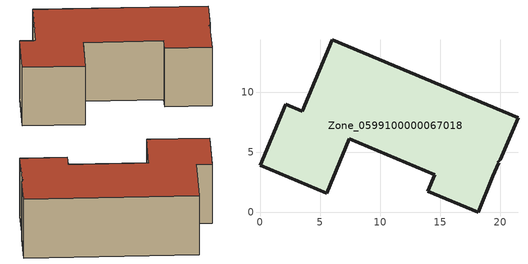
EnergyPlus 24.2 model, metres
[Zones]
Zone_0599100000067018
 floor ground (C_G): 5.54,1.59 0,3.92 2.13,8.98 3.53,8.39 6.02,14.36 21.48,7.85 20.02,4.38 19.8,4.16 19.88,4.13 19.4,2.99 18.17,0 13.98,1.73 14.56,3.11 7.44,6.11 z0
 wall outside (C_F): 3.53,8.39 2.13,8.98 0,3.92 5.54,1.59 7.44,6.11 14.56,3.11 13.98,1.73 18.17,0 19.4,2.99 19.88,4.13 19.8,4.16 20.02,4.38 21.48,7.85 6.02,14.36 3.53,8.39 z0:6.29
 roof outside (C_R): 18.17,0 19.4,2.99 19.88,4.13 19.8,4.16 20.02,4.38 21.48,7.85 6.02,14.36 3.53,8.39 2.13,8.98 0,3.92 5.54,1.59 7.44,6.11 14.56,3.11 13.98,1.73 z6.29
[BUILDING]
Pand.0599100000067018: North Axis=0; Terrain=City; Loads Convergence Tolerance Value=0.04; Temperature Convergence Tolerance Value=0.4; Solar Distribution=FullExterior; Maximum Number of Warmup Days=25; Minimum Number of Warmup Days=1
[Site:Location]
Rotterdam.The.Hague.AP_ZH_NLD Design_Conditions: Latitude=51.96; Longitude=4.45; Time Zone=1; Elevation=-4.5
[SITE:GROUNDTEMPERATURE:BUILDINGSURFACE]
18, 18, 18, 18, 18, 18, 18, 18, 18, 18, 18, 18
[MATERIAL] Thermal Absorptance=0.9; Solar Absorptance=0.7; Visible Absorptance=0.7
Name | Roughness | Thickness | Conductivity | Density | Specific Heat
G.D.1975-1991 | MediumSmooth | 0.15 | 0.288461 | 540 | 1210
F.D.1975-1991 | Rough | 0.3 | 0.230769 | 1920 | 840
R.D.1975-1991 | MediumRough | 0.2 | 0.153846 | 1500 | 1000
[CONSTRUCTION]
C_G: G.D.1975-1991
C_F: F.D.1975-1991
C_R: R.D.1975-1991
[ZONE]
Zone_0599100000067018: Type=1; Multiplier=1; Ceiling Height=Autocalculate; Volume=Autocalculate; Floor Area=autocalculate; Part of Total Floor Area=Yes
[ZONEINFILTRATION:DESIGNFLOWRATE]
Infil_Zone_0599100000067018: Zone or ZoneList or Space or SpaceList=Zone_0599100000067018; Schedule=AlwaysOn; Design Flow Rate Calculation Method=Flow/Area; Flow Rate per Floor Area=0.0042; Constant Term Coefficient=1; Temperature Term Coefficient=0; Velocity Term Coefficient=0; Velocity Squared Term Coefficient=0
[HVACTEMPLATE:ZONE:IDEALLOADSAIRSYSTEM]
Zone_0599100000067018: Maximum Heating Supply Air Temperature=50; Minimum Cooling Supply Air Temperature=13; Maximum Heating Supply Air Humidity Ratio=0.0156; Minimum Cooling Supply Air Humidity Ratio=0.0077; Heating Limit=NoLimit; Cooling Limit=NoLimit; Dehumidification Control Type=ConstantSensibleHeatRatio; Cooling Sensible Heat Ratio=0.7; Dehumidification Setpoint=60; Humidification Control Type=None; Humidification Setpoint=30; Outdoor Air Method=None; Outdoor Air Flow Rate per Person=0.00944; Outdoor Air Flow Rate per Zone Floor Area=0; Outdoor Air Flow Rate per Zone=0; Demand Controlled Ventilation Type=None; Outdoor Air Economizer Type=NoEconomizer; Heat Recovery Type=None; Sensible Heat Recovery Effectiveness=0.7; Latent Heat Recovery Effectiveness=0.65
[ZONECONTROL:THERMOSTAT]
ThermostatControl_Zone_0599100000067018: Zone or ZoneList=Zone_0599100000067018; Control Type Schedule=DualSetpointControlType; Control 1=Thermostat_Zone_0599100000067018; Temperature Difference Between Cutout And Setpoint=0
[THERMOSTATSETPOINT:DUALSETPOINT]
Thermostat_Zone_0599100000067018: Heating Setpoint Temperature Schedule=HeatingSetpoint_Zone_0599100000067018; Cooling Setpoint Temperature Schedule=CoolingSetpoint_Zone_0599100000067018
[SCHEDULE:COMPACT]
HeatingSetpoint_Zone_0599100000067018: Through: 12/31, For: AllDays, Until: 24:00, 21
CoolingSetpoint_Zone_0599100000067018: Through: 12/31, For: AllDays, Until: 24:00, 24
DualSetpointControlType: Through: 12/31, For: AllDays, Until: 24:00, 4
AlwaysOn: Through: 12/31, For: AllDays, Until: 24:00, 1
